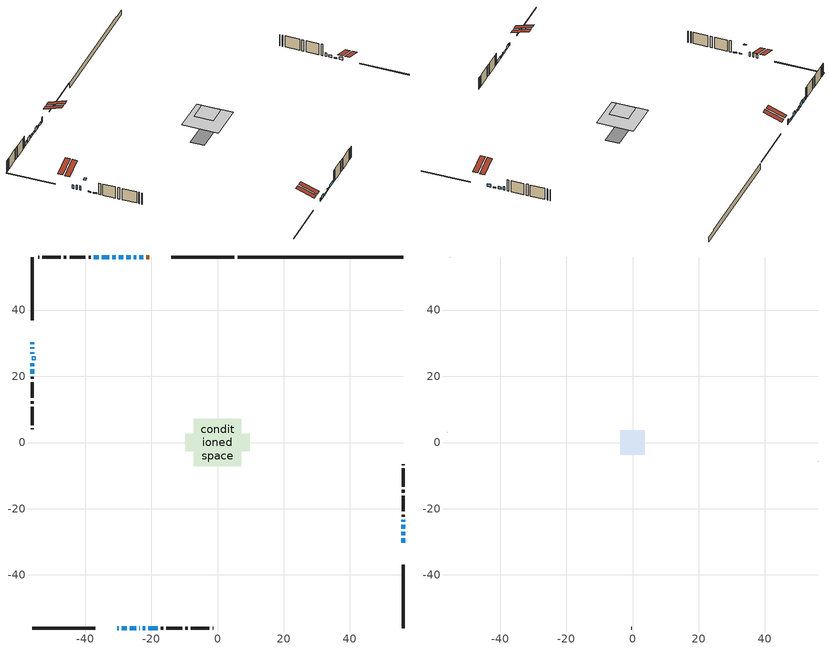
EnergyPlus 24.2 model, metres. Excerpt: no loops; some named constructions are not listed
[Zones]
conditioned space
 floor outside (Floor1 construction): -2.11,-2.11 -2.11,2.11 2.11,2.11 2.11,-2.11 z0.46
 floor outside (Floor2 construction): -0.89,-0.89 -0.89,0.89 0.89,0.89 0.89,-0.89 z0.46
 floor adiabatic (AdiabaticFloorConstruction): -7.14,-7.14 -7.14,7.14 7.14,7.14 7.14,-7.14 z2.9
 floor foundation (Slab1 construction): -9.78,-2.71 -9.78,2.71 9.78,2.71 9.78,-2.71 z-1.85
 wall outside (RimJoist1 construction): 5.12,56.04 -14.04,56.04 / -56.04,-56.04 -36.88,-56.04 / -56.04,56.04 -56.04,36.88 / 56.04,-56.04 56.04,-36.88 z0.46:0.76
 wall outside (AdiabaticWallConstruction 1): -20.66,56.04 -21.5,56.04 z0.46:2.49
 wall outside (AdiabaticWallConstruction): -30.25,-56.04 -29.89,-56.04 / 56.04,-30.25 56.04,-28.89 / -23.65,-56.04 -23.47,-56.04 / -30.77,56.04 -31.84,56.04 z0.46:1.68; -22.43,56.04 -23.62,56.04 / 56.04,-26.02 56.04,-24.85 z0.46:1.48; -28.96,-56.04 -27.49,-56.04 / -56.04,30.25 -56.04,29.67 / 56.04,-23.93 56.04,-23.34 / -35.91,56.04 -37.38,56.04 z0.46:1.93; -26.56,-56.04 -24.58,-56.04 z0.46:1.02; -56.04,28.74 -56.04,28.26 / -56.04,27.33 -56.04,26.85 / -26.16,56.04 -27.54,56.04 / -32.76,56.04 -34.98,56.04 z0.46:2.24; -24.55,56.04 -25.24,56.04 / -28.46,56.04 -29.84,56.04 z0.46:1.38; -22.54,-56.04 -21.83,-56.04 z0.46:1.17; -20.9,-56.04 -18.01,-56.04 z0.46:1.6; 56.04,-27.97 56.04,-26.95 / -56.04,24.01 -56.04,22.99 / -56.04,22.07 -56.04,20.77 z0.46:0.87
 wall outside (Wall1 construction): -38.31,56.04 -38.95,56.04 / -17.08,-56.04 -16.43,-56.04 / -56.04,19.84 -56.04,19.2 / 56.04,-22.41 56.04,-21.77 z0.46:5.34
 wall outside (Wall2 construction): -39.88,56.04 -44.69,56.04 / -15.51,-56.04 -10.7,-56.04 / -56.04,18.27 -56.04,13.46 / 56.04,-20.84 56.04,-16.03 z0.46:5.34
 wall outside (Wall3 construction): -45.62,56.04 -46.38,56.04 / -9.77,-56.04 -9.01,-56.04 / -56.04,12.54 -56.04,11.77 / 56.04,-15.11 56.04,-14.34 z0.46:5.34
 wall outside (Wall4 construction): -47.31,56.04 -52.96,56.04 / -8.08,-56.04 -2.43,-56.04 / -56.04,10.84 -56.04,5.19 / 56.04,-13.41 56.04,-7.76 z0.46:5.34
 wall outside (Wall5 construction): -53.89,56.04 -54.11,56.04 / -1.5,-56.04 -1.28,-56.04 / -56.04,4.26 -56.04,4.04 / 56.04,-6.83 56.04,-6.61 z0.46:5.34
 wall foundation (FoundationWall1 construction): 6.05,56.04,-1.85 6.05,56.04,0.46 51.04,56.04,0.46 51.04,56.04,0.19 56.04,56.04,0.19 56.04,56.04,-1.85
 window (WindowConstruction 16): -30.25,-56.04 -29.89,-56.04 z0.46:1.68
 window (WindowConstruction 4): -22.43,56.04 -23.62,56.04 z0.46:1.47
 window (WindowConstruction 5): -28.96,-56.04 -27.49,-56.04 z0.46:1.93
 window (WindowConstruction 6): -26.56,-56.04 -24.58,-56.04 z0.46:1.02
 window (WindowConstruction 7): -56.04,30.25 -56.04,29.67 z0.46:1.93
 window (WindowConstruction 8): -56.04,28.74 -56.04,28.26 z0.46:2.24
 window (WindowConstruction 9): -56.04,27.33 -56.04,26.85 z0.46:2.24
 window (WindowConstruction 10): 56.04,-30.25 56.04,-28.9 z0.46:1.68
 window (WindowConstruction 11): -24.55,56.04 -25.24,56.04 z0.46:1.37
 window (WindowConstruction 17): -23.65,-56.04 -23.47,-56.04 z0.46:1.68
 window (WindowConstruction 12): -26.17,56.04 -27.54,56.04 z0.46:2.24
 window (WindowConstruction 13): -28.47,56.04 -29.84,56.04 z0.46:1.37
 window (WindowConstruction 14): -22.54,-56.04 -21.83,-56.04 z0.46:1.17
 window (WindowConstruction 15): -20.9,-56.04 -18.01,-56.04 z0.46:1.6
 window (WindowConstruction 19): 56.04,-27.97 56.04,-26.95 z0.46:0.87
 window (WindowConstruction 20): -56.04,24.01 -56.04,23 z0.46:0.87
 window (WindowConstruction 18): -30.77,56.04 -31.83,56.04 z0.46:1.68
 window (WindowConstruction 21): -56.04,22.07 -56.04,20.77 z0.46:0.87
 window (WindowConstruction): 56.04,-26.02 56.04,-24.86 z0.46:1.47
 window (WindowConstruction 1): 56.04,-23.93 56.04,-23.34 z0.46:1.93
 window (WindowConstruction 2): -32.76,56.04 -34.98,56.04 z0.46:2.24
 window (WindowConstruction 3): -35.91,56.04 -37.38,56.04 z0.46:1.93
 door (Door): -20.66,56.04 -21.5,56.04 z0.46:2.49
 ceiling adiabatic (AdiabaticFloorConstruction): 7.14,-7.14 7.14,7.14 -7.14,7.14 -7.14,-7.14 z2.9
 roof outside (Roof2 construction): -19.73,56.04,5.34 -19.73,48.79,7.75 -17.82,48.79,7.75 -17.82,56.04,5.34; -31.18,-56.04,5.34 -31.18,-48.79,7.75 -33.09,-48.79,7.75 -33.09,-56.04,5.34; -56.04,31.18,5.34 -48.79,31.18,7.75 -48.79,33.09,7.75 -56.04,33.09,5.34; 56.04,-31.18,5.34 48.79,-31.18,7.75 48.79,-33.09,7.75 56.04,-33.09,5.34
 roof outside (AdiabaticRoofConstruction): -56.04,24.94,5.34 -55.11,24.94,5.65 -55.11,25.92,5.65 -56.04,25.92,5.34
 skylight (SkylightConstruction): -56.04,24.94,5.34 -55.11,24.94,5.65 -55.11,25.92,5.65 -56.04,25.92,5.34
attic - vented
 floor to conditioned space (Floor3 construction Reversed): -3.75,-3.75 -3.75,3.75 3.75,3.75 3.75,-3.75 z5.34
 wall outside (Wall6 construction): -55.04,56.04 -55.11,56.04 / -0.35,-56.04 -0.28,-56.04 / -56.04,3.11 -56.04,3.04 / 56.04,-5.68 56.04,-5.61 z0.46:5.34
 roof outside (Roof1 construction): -16.9,56.04,5.34 -16.9,48.73,7.77 -14.97,48.73,7.77 -14.97,56.04,5.34; -34.02,-56.04,5.34 -34.02,-48.73,7.77 -35.95,-48.73,7.77 -35.95,-56.04,5.34; -56.04,34.02,5.34 -48.73,34.02,7.77 -48.73,35.95,7.77 -56.04,35.95,5.34; 56.04,-34.02,5.34 48.73,-34.02,7.77 48.73,-35.95,7.77 56.04,-35.95,5.34
[Schedule:Day:Interval]
clothes dryer exhaust 0 schedule day: No, 01:00, 0.123457, 02:00, 0.0740741, 03:00, 0.0493827, 04:00, 0.0246914, 05:00, 0.0493827, 06:00, 0.0740741, 07:00, 0.197531, 08:00, 0.395062, 09:00, 0.592593, 10:00, 0.839506, 11:00, 0.962963, 12:00, 1, 13:00, 0.91358, 14:00, 0.82716, 15:00, 0.716049, 16:00, 0.753086, 17:00, 0.679012, 18:00, 0.666667, 20:00, 0.62963, 21:00, 0.641975, 22:00, 0.666667, 23:00, 0.54321, 24:00, 0.296296
clothes dryer exhaust 0 schedule default day; cooling season schedule day; cooling season schedule day 2; cooling season schedule default day; exterior lighting schedule default day; natural vent schedule default day: No, 24:00, 0
cooling season schedule day 1: No, 24:00, 1
exterior lighting schedule day 10: No, 01:00, 0.552381, 03:00, 0.510952, 05:00, 0.483333, 06:00, 0.538571, 07:00, 0.607619, 08:00, 0.56619, 09:00, 0.428095, 10:00, 0.345238, 12:00, 0.331429, 13:00, 0.345238, 14:00, 0.386667, 15:00, 0.414286, 16:00, 0.483333, 17:00, 0.607619, 18:00, 0.773333, 19:00, 0.88381, 20:00, 0.939048, 21:00, 0.966667, 22:00, 0.897619, 23:00, 0.773333, 24:00, 0.649048
exterior lighting schedule day 11: No, 01:00, 0.571429, 03:00, 0.528571, 05:00, 0.5, 06:00, 0.557143, 07:00, 0.628571, 08:00, 0.585714, 09:00, 0.442857, 10:00, 0.357143, 12:00, 0.342857, 13:00, 0.357143, 14:00, 0.4, 15:00, 0.428571, 16:00, 0.5, 17:00, 0.628571, 18:00, 0.8, 19:00, 0.914286, 20:00, 0.971429, 21:00, 1, 22:00, 0.928571, 23:00, 0.8, 24:00, 0.671429
exterior lighting schedule day 9: No, 01:00, 0.509524, 03:00, 0.47131, 05:00, 0.445833, 06:00, 0.496786, 07:00, 0.560476, 08:00, 0.522262, 09:00, 0.394881, 10:00, 0.318452, 12:00, 0.305714, 13:00, 0.318452, 14:00, 0.356667, 15:00, 0.382143, 16:00, 0.445833, 17:00, 0.560476, 18:00, 0.713333, 19:00, 0.815238, 20:00, 0.86619, 21:00, 0.891667, 22:00, 0.827976, 23:00, 0.713333, 24:00, 0.59869
[Schedule:Week:Daily]
clothes dryer exhaust 0 schedule Week Rule - Jan1-Dec31: clothes dryer exhaust 0 schedule day, clothes dryer exhaust 0 schedule day, clothes dryer exhaust 0 schedule day, clothes dryer exhaust 0 schedule day, clothes dryer exhaust 0 schedule day, clothes dryer exhaust 0 schedule day, clothes dryer exhaust 0 schedule day, clothes dryer exhaust 0 schedule default day, clothes dryer exhaust 0 schedule default day, clothes dryer exhaust 0 schedule default day, clothes dryer exhaust 0 schedule default day, clothes dryer exhaust 0 schedule default day
cooling season schedule Week Rule - Jan1-May26: cooling season schedule day, cooling season schedule day, cooling season schedule day, cooling season schedule day, cooling season schedule day, cooling season schedule day, cooling season schedule day, cooling season schedule default day, cooling season schedule default day, cooling season schedule default day, cooling season schedule default day, cooling season schedule default day
cooling season schedule Week Rule - May27-Jun2: cooling season schedule day, cooling season schedule day, cooling season schedule day, cooling season schedule day, cooling season schedule day, cooling season schedule day 1, cooling season schedule day 1, cooling season schedule default day, cooling season schedule default day, cooling season schedule default day, cooling season schedule default day, cooling season schedule default day
cooling season schedule Week Rule - Jun3-Aug25: cooling season schedule day 1, cooling season schedule day 1, cooling season schedule day 1, cooling season schedule day 1, cooling season schedule day 1, cooling season schedule day 1, cooling season schedule day 1, cooling season schedule default day, cooling season schedule default day, cooling season schedule default day, cooling season schedule default day, cooling season schedule default day
cooling season schedule Week Rule - Aug26-Sep1: cooling season schedule day 1, cooling season schedule day 1, cooling season schedule day 1, cooling season schedule day 1, cooling season schedule day 1, cooling season schedule day 1, cooling season schedule day 2, cooling season schedule default day, cooling season schedule default day, cooling season schedule default day, cooling season schedule default day, cooling season schedule default day
cooling season schedule Week Rule - Sep2-Dec31: cooling season schedule day 2, cooling season schedule day 2, cooling season schedule day 2, cooling season schedule day 2, cooling season schedule day 2, cooling season schedule day 2, cooling season schedule day 2, cooling season schedule default day, cooling season schedule default day, cooling season schedule default day, cooling season schedule default day, cooling season schedule default day
exterior lighting schedule Week Rule - Oct7-Oct27: exterior lighting schedule day 9, exterior lighting schedule day 9, exterior lighting schedule day 9, exterior lighting schedule day 9, exterior lighting schedule day 9, exterior lighting schedule day 9, exterior lighting schedule day 9, exterior lighting schedule default day, exterior lighting schedule default day, exterior lighting schedule default day, exterior lighting schedule default day, exterior lighting schedule default day
exterior lighting schedule Week Rule - Oct28-Nov3: exterior lighting schedule day 9, exterior lighting schedule day 9, exterior lighting schedule day 9, exterior lighting schedule day 9, exterior lighting schedule day 10, exterior lighting schedule day 10, exterior lighting schedule day 10, exterior lighting schedule default day, exterior lighting schedule default day, exterior lighting schedule default day, exterior lighting schedule default day, exterior lighting schedule default day
exterior lighting schedule Week Rule - Nov4-Nov24: exterior lighting schedule day 10, exterior lighting schedule day 10, exterior lighting schedule day 10, exterior lighting schedule day 10, exterior lighting schedule day 10, exterior lighting schedule day 10, exterior lighting schedule day 10, exterior lighting schedule default day, exterior lighting schedule default day, exterior lighting schedule default day, exterior lighting schedule default day, exterior lighting schedule default day
exterior lighting schedule Week Rule - Nov25-Dec1: exterior lighting schedule day 10, exterior lighting schedule day 10, exterior lighting schedule day 10, exterior lighting schedule day 10, exterior lighting schedule day 10, exterior lighting schedule day 10, exterior lighting schedule day 11, exterior lighting schedule default day, exterior lighting schedule default day, exterior lighting schedule default day, exterior lighting schedule default day, exterior lighting schedule default day
exterior lighting schedule Week Rule - Dec2-Dec31: exterior lighting schedule day 11, exterior lighting schedule day 11, exterior lighting schedule day 11, exterior lighting schedule day 11, exterior lighting schedule day 11, exterior lighting schedule day 11, exterior lighting schedule day 11, exterior lighting schedule default day, exterior lighting schedule default day, exterior lighting schedule default day, exterior lighting schedule default day, exterior lighting schedule default day
natural vent schedule Week Rule - Jan1-Dec31: natural vent schedule default day, natural vent schedule default day, natural vent schedule default day, natural vent schedule default day, natural vent schedule default day, natural vent schedule default day, natural vent schedule default day, natural vent schedule default day, natural vent schedule default day, natural vent schedule default day, natural vent schedule default day, natural vent schedule default day
[Schedule:Year]
clothes dryer exhaust 0 schedule: clothes dryer exhaust 0 schedule Week Rule - Jan1-Dec31, 1, 1, 12, 31
cooling season schedule: cooling season schedule Week Rule - Jan1-May26, 1, 1, 5, 26, cooling season schedule Week Rule - May27-Jun2, 5, 27, 6, 2, cooling season schedule Week Rule - Jun3-Aug25, 6, 3, 8, 25, cooling season schedule Week Rule - Aug26-Sep1, 8, 26, 9, 1, cooling season schedule Week Rule - Sep2-Dec31, 9, 2, 12, 31
natural vent schedule: natural vent schedule Week Rule - Jan1-Dec31, 1, 1, 12, 31
